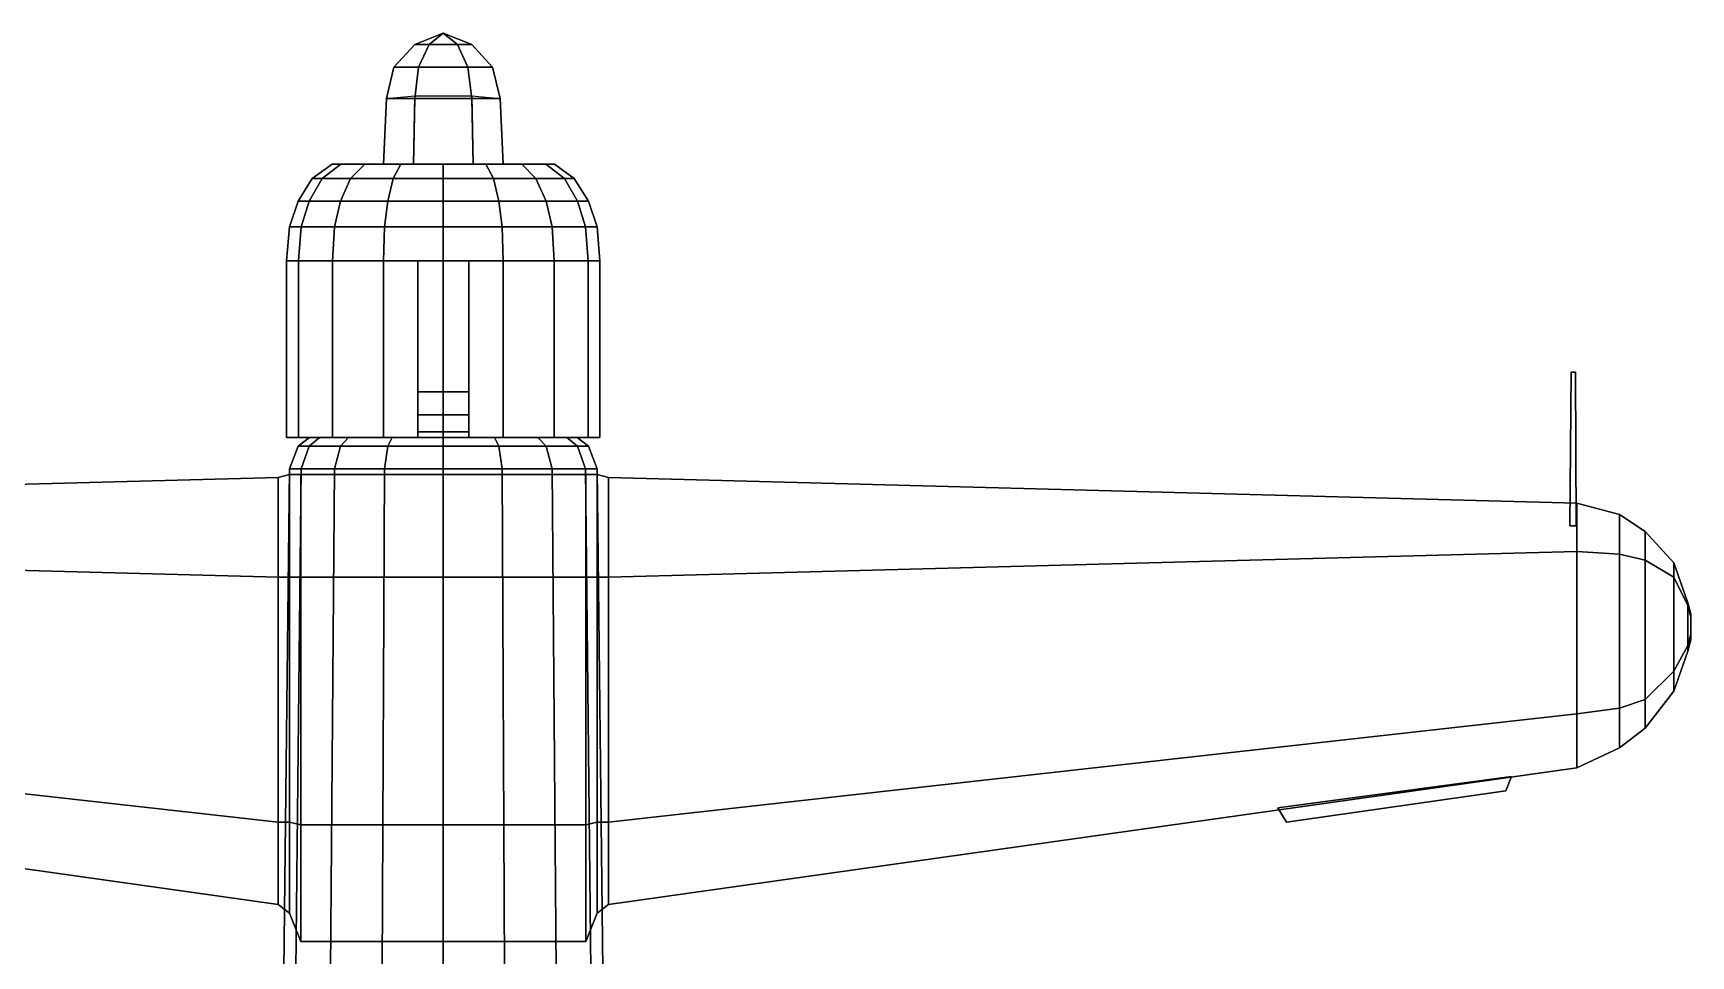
# Model space of a CAD drawing. Header units: millimetres. Extents: x -4.4 to 4.4, y -3.7 to 20.
# Drawn here: x -1.44 to 4.38, y 0.42 to 3.66 of the extents above; entities that cross this region are included whole.
import ezdxf

# ---------------------------------------------------------------- set-up
doc = ezdxf.new("R2010")
doc.units = ezdxf.units.MM
for name, color, linetype in [('prop', 1, 'Continuous'), ('w1', 5, 'Continuous'), ('wing2', 5, 'Continuous')]:
    doc.layers.add(name, color=color, linetype=linetype)

msp = doc.modelspace()

# ---------------------------------------------------------------- linework, layer by layer
for points in [[(-0.425, 3.15, 0.176), (-0.46, 3.15), (-0.51, 3.07), (-0.4712, 3.07, 0.1952)], [(-0.46, 3.15), (-0.425, 3.15, -0.176), (-0.4712, 3.07, -0.1952), (-0.51, 3.07)], [(-0.3253, 3.15, 0.3253), (-0.425, 3.15, 0.176), (-0.4712, 3.07, 0.1952), (-0.3606, 3.07, 0.3606)], [(-0.425, 3.15, -0.176), (-0.3253, 3.15, -0.3253), (-0.3606, 3.07, -0.3606), (-0.4712, 3.07, -0.1952)], [(-0.3603, 3.2, 0.1492), (-0.39, 3.2), (-0.46, 3.15), (-0.425, 3.15, 0.176)], [(-0.39, 3.2), (-0.3603, 3.2, -0.1492), (-0.425, 3.15, -0.176), (-0.46, 3.15)], [(-0.2758, 3.2, 0.2758), (-0.3603, 3.2, 0.1492), (-0.425, 3.15, 0.176), (-0.3253, 3.15, 0.3253)], [(-0.3603, 3.2, -0.1492), (-0.2758, 3.2, -0.2758), (-0.3253, 3.15, -0.3253), (-0.425, 3.15, -0.176)], [(0.3603, 3.2, -0.1492), (-0.39, 3.2), (-0.3603, 3.2, 0.1492), (0.39, 3.2)], [(0.2758, 3.2, -0.2758), (-0.3603, 3.2, -0.1492), (-0.39, 3.2), (0.3603, 3.2, -0.1492)], [(-0.176, 3.15, 0.425), (-0.3253, 3.15, 0.3253), (-0.3606, 3.07, 0.3606), (-0.1952, 3.07, 0.4712)], [(-0.3253, 3.15, -0.3253), (-0.176, 3.15, -0.425), (-0.1952, 3.07, -0.4712), (-0.3606, 3.07, -0.3606)], [(0.39, 3.2), (-0.3603, 3.2, 0.1492), (-0.2758, 3.2, 0.2758), (0.3603, 3.2, 0.1492)], [(0.1492, 3.2, -0.3603), (-0.2758, 3.2, -0.2758), (-0.3603, 3.2, -0.1492), (0.2758, 3.2, -0.2758)], [(-0.1492, 3.2, 0.3603), (-0.2758, 3.2, 0.2758), (-0.3253, 3.15, 0.3253), (-0.176, 3.15, 0.425)], [(-0.2758, 3.2, -0.2758), (-0.1492, 3.2, -0.3603), (-0.176, 3.15, -0.425), (-0.3253, 3.15, -0.3253)], [(0.3603, 3.2, 0.1492), (-0.2758, 3.2, 0.2758), (-0.1492, 3.2, 0.3603), (0.2758, 3.2, 0.2758)], [(0, 3.2, -0.39), (-0.1492, 3.2, -0.3603), (-0.2758, 3.2, -0.2758), (0.1492, 3.2, -0.3603)], [(0, 3.15, 0.46), (-0.176, 3.15, 0.425), (-0.1952, 3.07, 0.4712), (0, 3.07, 0.51)], [(-0.176, 3.15, -0.425), (0, 3.15, -0.46), (0, 3.07, -0.51), (-0.1952, 3.07, -0.4712)], [(0, 3.2, 0.39), (-0.1492, 3.2, 0.3603), (-0.176, 3.15, 0.425), (0, 3.15, 0.46)], [(-0.1492, 3.2, -0.3603), (0, 3.2, -0.39), (0, 3.15, -0.46), (-0.176, 3.15, -0.425)], [(0.2758, 3.2, 0.2758), (-0.1492, 3.2, 0.3603), (0, 3.2, 0.39), (0.1492, 3.2, 0.3603)], [(0.1492, 3.2, 0.3603), (0, 3.2, 0.39), (0, 3.15, 0.46), (0.176, 3.15, 0.425)], [(0, 3.2, -0.39), (0.1492, 3.2, -0.3603), (0.176, 3.15, -0.425), (0, 3.15, -0.46)], [(0.176, 3.15, 0.425), (0, 3.15, 0.46), (0, 3.07, 0.51), (0.1952, 3.07, 0.4712)], [(0, 3.15, -0.46), (0.176, 3.15, -0.425), (0.1952, 3.07, -0.4712), (0, 3.07, -0.51)], [(0.2758, 3.2, 0.2758), (0.1492, 3.2, 0.3603), (0.176, 3.15, 0.425), (0.3253, 3.15, 0.3253)], [(0.1492, 3.2, -0.3603), (0.2758, 3.2, -0.2758), (0.3253, 3.15, -0.3253), (0.176, 3.15, -0.425)], [(0.3253, 3.15, 0.3253), (0.176, 3.15, 0.425), (0.1952, 3.07, 0.4712), (0.3606, 3.07, 0.3606)], [(0.176, 3.15, -0.425), (0.3253, 3.15, -0.3253), (0.3606, 3.07, -0.3606), (0.1952, 3.07, -0.4712)], [(0.3603, 3.2, 0.1492), (0.2758, 3.2, 0.2758), (0.3253, 3.15, 0.3253), (0.425, 3.15, 0.176)], [(0.2758, 3.2, -0.2758), (0.3603, 3.2, -0.1492), (0.425, 3.15, -0.176), (0.3253, 3.15, -0.3253)], [(0.425, 3.15, 0.176), (0.3253, 3.15, 0.3253), (0.3606, 3.07, 0.3606), (0.4712, 3.07, 0.1952)], [(0.3253, 3.15, -0.3253), (0.425, 3.15, -0.176), (0.4712, 3.07, -0.1952), (0.3606, 3.07, -0.3606)], [(0.39, 3.2), (0.3603, 3.2, 0.1492), (0.425, 3.15, 0.176), (0.46, 3.15)], [(0.3603, 3.2, -0.1492), (0.39, 3.2), (0.46, 3.15), (0.425, 3.15, -0.176)], [(0.46, 3.15), (0.425, 3.15, 0.176), (0.4712, 3.07, 0.1952), (0.51, 3.07)], [(0.425, 3.15, -0.176), (0.46, 3.15), (0.51, 3.07), (0.4712, 3.07, -0.1952)], [(-0.4712, 3.07, 0.1952), (-0.51, 3.07), (-0.54, 2.98), (-0.4989, 2.98, 0.2066)], [(-0.51, 3.07), (-0.4712, 3.07, -0.1952), (-0.4989, 2.98, -0.2066), (-0.54, 2.98)], [(-0.3606, 3.07, 0.3606), (-0.4712, 3.07, 0.1952), (-0.4989, 2.98, 0.2066), (-0.3818, 2.98, 0.3818)], [(-0.4712, 3.07, -0.1952), (-0.3606, 3.07, -0.3606), (-0.3818, 2.98, -0.3818), (-0.4989, 2.98, -0.2066)], [(-0.1952, 3.07, 0.4712), (-0.3606, 3.07, 0.3606), (-0.3818, 2.98, 0.3818), (-0.2066, 2.98, 0.4989)], [(-0.3606, 3.07, -0.3606), (-0.1952, 3.07, -0.4712), (-0.2066, 2.98, -0.4989), (-0.3818, 2.98, -0.3818)], [(0, 3.07, 0.51), (-0.1952, 3.07, 0.4712), (-0.2066, 2.98, 0.4989), (0, 2.98, 0.54)], [(-0.1952, 3.07, -0.4712), (0, 3.07, -0.51), (0, 2.98, -0.54), (-0.2066, 2.98, -0.4989)], [(0.1952, 3.07, 0.4712), (0, 3.07, 0.51), (0, 2.98, 0.54), (0.2066, 2.98, 0.4989)], [(0, 3.07, -0.51), (0.1952, 3.07, -0.4712), (0.2066, 2.98, -0.4989), (0, 2.98, -0.54)], [(0.3606, 3.07, 0.3606), (0.1952, 3.07, 0.4712), (0.2066, 2.98, 0.4989), (0.3818, 2.98, 0.3818)], [(0.1952, 3.07, -0.4712), (0.3606, 3.07, -0.3606), (0.3818, 2.98, -0.3818), (0.2066, 2.98, -0.4989)], [(0.4712, 3.07, 0.1952), (0.3606, 3.07, 0.3606), (0.3818, 2.98, 0.3818), (0.4989, 2.98, 0.2066)], [(0.3606, 3.07, -0.3606), (0.4712, 3.07, -0.1952), (0.4989, 2.98, -0.2066), (0.3818, 2.98, -0.3818)], [(0.51, 3.07), (0.4712, 3.07, 0.1952), (0.4989, 2.98, 0.2066), (0.54, 2.98)], [(0.4712, 3.07, -0.1952), (0.51, 3.07), (0.54, 2.98), (0.4989, 2.98, -0.2066)], [(-0.5081, 2.86, -0.2105), (-0.55, 2.86), (-0.54, 2.98), (-0.4989, 2.98, -0.2066)], [(-0.55, 2.86), (-0.5081, 2.86, 0.2105), (-0.4989, 2.98, 0.2066), (-0.54, 2.98)], [(-0.3889, 2.86, -0.3889), (-0.5081, 2.86, -0.2105), (-0.4989, 2.98, -0.2066), (-0.3818, 2.98, -0.3818)], [(-0.5081, 2.86, 0.2105), (-0.3889, 2.86, 0.3889), (-0.3818, 2.98, 0.3818), (-0.4989, 2.98, 0.2066)], [(-0.2105, 2.86, -0.5081), (-0.3889, 2.86, -0.3889), (-0.3818, 2.98, -0.3818), (-0.2066, 2.98, -0.4989)], [(-0.3889, 2.86, 0.3889), (-0.2105, 2.86, 0.5081), (-0.2066, 2.98, 0.4989), (-0.3818, 2.98, 0.3818)], [(0, 2.86, -0.55), (-0.2105, 2.86, -0.5081), (-0.2066, 2.98, -0.4989), (0, 2.98, -0.54)], [(-0.2105, 2.86, 0.5081), (0, 2.86, 0.55), (0, 2.98, 0.54), (-0.2066, 2.98, 0.4989)], [(0.2105, 2.86, -0.5081), (0, 2.86, -0.55), (0, 2.98, -0.54), (0.2066, 2.98, -0.4989)], [(0, 2.86, 0.55), (0.2105, 2.86, 0.5081), (0.2066, 2.98, 0.4989), (0, 2.98, 0.54)], [(0.3889, 2.86, -0.3889), (0.2105, 2.86, -0.5081), (0.2066, 2.98, -0.4989), (0.3818, 2.98, -0.3818)], [(0.2105, 2.86, 0.5081), (0.3889, 2.86, 0.3889), (0.3818, 2.98, 0.3818), (0.2066, 2.98, 0.4989)], [(0.5081, 2.86, -0.2105), (0.3889, 2.86, -0.3889), (0.3818, 2.98, -0.3818), (0.4989, 2.98, -0.2066)], [(0.3889, 2.86, 0.3889), (0.5081, 2.86, 0.2105), (0.4989, 2.98, 0.2066), (0.3818, 2.98, 0.3818)], [(0.55, 2.86), (0.5081, 2.86, -0.2105), (0.4989, 2.98, -0.2066), (0.54, 2.98)], [(0.5081, 2.86, 0.2105), (0.55, 2.86), (0.54, 2.98), (0.4989, 2.98, 0.2066)], [(-0.5081, 2.86, 0.2105), (-0.55, 2.86), (-0.55, 2.24), (-0.5081, 2.24, 0.2105)], [(-0.55, 2.86), (-0.5081, 2.86, -0.2105), (-0.5081, 2.24, -0.2105), (-0.55, 2.24)], [(-0.3889, 2.86, 0.3889), (-0.5081, 2.86, 0.2105), (-0.5081, 2.24, 0.2105), (-0.3889, 2.24, 0.3889)], [(-0.5081, 2.86, -0.2105), (-0.3889, 2.86, -0.3889), (-0.3889, 2.24, -0.3889), (-0.5081, 2.24, -0.2105)], [(-0.2105, 2.86, 0.5081), (-0.3889, 2.86, 0.3889), (-0.3889, 2.24, 0.3889), (-0.2105, 2.24, 0.5081)], [(-0.3889, 2.86, -0.3889), (-0.2105, 2.86, -0.5081), (-0.2105, 2.24, -0.5081), (-0.3889, 2.24, -0.3889)], [(0, 2.86, 0.55), (-0.2105, 2.86, 0.5081), (-0.2105, 2.24, 0.5081), (0, 2.24, 0.55)], [(-0.2105, 2.86, -0.5081), (0, 2.86, -0.55), (0, 2.24, -0.55), (-0.2105, 2.24, -0.5081)], [(0.09, 2.86, -0.7), (-0.09, 2.86, -0.7), (-0.09, 2.86, -0.53), (0.09, 2.86, -0.53)], [(-0.09, 2.86, -0.53), (-0.09, 2.86, -0.7), (-0.09, 2.4, -0.73), (-0.09, 2.4, -0.53)], [(0.09, 2.4, -0.73), (-0.09, 2.4, -0.73), (-0.09, 2.86, -0.7), (0.09, 2.86, -0.7)], [(0.2105, 2.86, 0.5081), (0, 2.86, 0.55), (0, 2.24, 0.55), (0.2105, 2.24, 0.5081)], [(0, 2.86, -0.55), (0.2105, 2.86, -0.5081), (0.2105, 2.24, -0.5081), (0, 2.24, -0.55)], [(0.09, 2.4, -0.53), (0.09, 2.4, -0.73), (0.09, 2.86, -0.7), (0.09, 2.86, -0.53)], [(0.3889, 2.86, 0.3889), (0.2105, 2.86, 0.5081), (0.2105, 2.24, 0.5081), (0.3889, 2.24, 0.3889)], [(0.2105, 2.86, -0.5081), (0.3889, 2.86, -0.3889), (0.3889, 2.24, -0.3889), (0.2105, 2.24, -0.5081)], [(0.5081, 2.86, 0.2105), (0.3889, 2.86, 0.3889), (0.3889, 2.24, 0.3889), (0.5081, 2.24, 0.2105)], [(0.3889, 2.86, -0.3889), (0.5081, 2.86, -0.2105), (0.5081, 2.24, -0.2105), (0.3889, 2.24, -0.3889)], [(0.55, 2.86), (0.5081, 2.86, 0.2105), (0.5081, 2.24, 0.2105), (0.55, 2.24)], [(0.5081, 2.86, -0.2105), (0.55, 2.86), (0.55, 2.24), (0.5081, 2.24, -0.2105)], [(-0.09, 2.4, -0.53), (-0.09, 2.4, -0.73), (-0.09, 2.32, -0.7), (-0.09, 2.32, -0.53)], [(0.09, 2.32, -0.7), (-0.09, 2.32, -0.7), (-0.09, 2.4, -0.73), (0.09, 2.4, -0.73)], [(0.09, 2.32, -0.53), (0.09, 2.32, -0.7), (0.09, 2.4, -0.73), (0.09, 2.4, -0.53)], [(-0.09, 2.32, -0.53), (-0.09, 2.32, -0.7), (-0.09, 2.26, -0.63), (-0.09, 2.26, -0.53)], [(0.09, 2.26, -0.63), (-0.09, 2.26, -0.63), (-0.09, 2.32, -0.7), (0.09, 2.32, -0.7)], [(0.09, 2.26, -0.53), (0.09, 2.26, -0.63), (0.09, 2.32, -0.7), (0.09, 2.32, -0.53)], [(0.55, 2.24), (-0.5081, 2.24, 0.2105), (-0.55, 2.24), (0.5081, 2.24, -0.2105)], [(0.5081, 2.24, -0.2105), (-0.55, 2.24), (-0.5081, 2.24, -0.2105), (0.3889, 2.24, -0.3889)], [(-0.4342, 2.24, 0.1799), (-0.47, 2.24), (-0.51, 2.21), (-0.4712, 2.21, 0.1952)], [(-0.47, 2.24), (-0.4342, 2.24, -0.1799), (-0.4712, 2.21, -0.1952), (-0.51, 2.21)], [(0.5081, 2.24, 0.2105), (-0.3889, 2.24, 0.3889), (-0.5081, 2.24, 0.2105), (0.55, 2.24)], [(0.3889, 2.24, -0.3889), (-0.5081, 2.24, -0.2105), (-0.3889, 2.24, -0.3889), (0.2105, 2.24, -0.5081)], [(-0.3323, 2.24, 0.3323), (-0.4342, 2.24, 0.1799), (-0.4712, 2.21, 0.1952), (-0.3606, 2.21, 0.3606)], [(-0.4342, 2.24, -0.1799), (-0.3323, 2.24, -0.3323), (-0.3606, 2.21, -0.3606), (-0.4712, 2.21, -0.1952)], [(0.3889, 2.24, 0.3889), (-0.2105, 2.24, 0.5081), (-0.3889, 2.24, 0.3889), (0.5081, 2.24, 0.2105)], [(0.2105, 2.24, -0.5081), (-0.3889, 2.24, -0.3889), (-0.2105, 2.24, -0.5081), (0, 2.24, -0.55)], [(-0.1799, 2.24, 0.4342), (-0.3323, 2.24, 0.3323), (-0.3606, 2.21, 0.3606), (-0.1952, 2.21, 0.4712)], [(-0.3323, 2.24, -0.3323), (-0.1799, 2.24, -0.4342), (-0.1952, 2.21, -0.4712), (-0.3606, 2.21, -0.3606)], [(0.2105, 2.24, 0.5081), (0, 2.24, 0.55), (-0.2105, 2.24, 0.5081), (0.3889, 2.24, 0.3889)], [(0, 2.24, 0.47), (-0.1799, 2.24, 0.4342), (-0.1952, 2.21, 0.4712), (0, 2.21, 0.51)], [(-0.1799, 2.24, -0.4342), (0, 2.24, -0.47), (0, 2.21, -0.51), (-0.1952, 2.21, -0.4712)], [(-0.09, 2.26, -0.53), (-0.09, 2.26, -0.63), (-0.09, 2.24, -0.59), (-0.09, 2.24, -0.53)], [(0.09, 2.24, -0.59), (-0.09, 2.24, -0.59), (-0.09, 2.26, -0.63), (0.09, 2.26, -0.63)], [(0.1799, 2.24, 0.4342), (0, 2.24, 0.47), (0, 2.21, 0.51), (0.1952, 2.21, 0.4712)], [(0, 2.24, -0.47), (0.1799, 2.24, -0.4342), (0.1952, 2.21, -0.4712), (0, 2.21, -0.51)], [(0.09, 2.24, -0.53), (0.09, 2.24, -0.59), (0.09, 2.26, -0.63), (0.09, 2.26, -0.53)], [(0.3323, 2.24, 0.3323), (0.1799, 2.24, 0.4342), (0.1952, 2.21, 0.4712), (0.3606, 2.21, 0.3606)], [(0.1799, 2.24, -0.4342), (0.3323, 2.24, -0.3323), (0.3606, 2.21, -0.3606), (0.1952, 2.21, -0.4712)], [(0.4342, 2.24, 0.1799), (0.3323, 2.24, 0.3323), (0.3606, 2.21, 0.3606), (0.4712, 2.21, 0.1952)], [(0.3323, 2.24, -0.3323), (0.4342, 2.24, -0.1799), (0.4712, 2.21, -0.1952), (0.3606, 2.21, -0.3606)], [(0.47, 2.24), (0.4342, 2.24, 0.1799), (0.4712, 2.21, 0.1952), (0.51, 2.21)], [(0.4342, 2.24, -0.1799), (0.47, 2.24), (0.51, 2.21), (0.4712, 2.21, -0.1952)], [(-0.4712, 2.21, 0.1952), (-0.51, 2.21), (-0.54, 2.13), (-0.4989, 2.13, 0.2066)], [(-0.51, 2.21), (-0.4712, 2.21, -0.1952), (-0.4989, 2.13, -0.2066), (-0.54, 2.13)], [(-0.3606, 2.21, 0.3606), (-0.4712, 2.21, 0.1952), (-0.4989, 2.13, 0.2066), (-0.3818, 2.13, 0.3818)], [(-0.4712, 2.21, -0.1952), (-0.3606, 2.21, -0.3606), (-0.3818, 2.13, -0.3818), (-0.4989, 2.13, -0.2066)], [(-0.1952, 2.21, 0.4712), (-0.3606, 2.21, 0.3606), (-0.3818, 2.13, 0.3818), (-0.2066, 2.13, 0.4989)], [(-0.3606, 2.21, -0.3606), (-0.1952, 2.21, -0.4712), (-0.2066, 2.13, -0.4989), (-0.3818, 2.13, -0.3818)], [(0, 2.21, 0.51), (-0.1952, 2.21, 0.4712), (-0.2066, 2.13, 0.4989), (0, 2.13, 0.54)], [(-0.1952, 2.21, -0.4712), (0, 2.21, -0.51), (0, 2.13, -0.54), (-0.2066, 2.13, -0.4989)], [(0.1952, 2.21, 0.4712), (0, 2.21, 0.51), (0, 2.13, 0.54), (0.2066, 2.13, 0.4989)], [(0, 2.21, -0.51), (0.1952, 2.21, -0.4712), (0.2066, 2.13, -0.4989), (0, 2.13, -0.54)], [(0.3606, 2.21, 0.3606), (0.1952, 2.21, 0.4712), (0.2066, 2.13, 0.4989), (0.3818, 2.13, 0.3818)], [(0.1952, 2.21, -0.4712), (0.3606, 2.21, -0.3606), (0.3818, 2.13, -0.3818), (0.2066, 2.13, -0.4989)], [(0.4712, 2.21, 0.1952), (0.3606, 2.21, 0.3606), (0.3818, 2.13, 0.3818), (0.4989, 2.13, 0.2066)], [(0.3606, 2.21, -0.3606), (0.4712, 2.21, -0.1952), (0.4989, 2.13, -0.2066), (0.3818, 2.13, -0.3818)], [(0.51, 2.21), (0.4712, 2.21, 0.1952), (0.4989, 2.13, 0.2066), (0.54, 2.13)], [(0.4712, 2.21, -0.1952), (0.51, 2.21), (0.54, 2.13), (0.4989, 2.13, -0.2066)], [(-0.4989, 2.13, 0.2066), (-0.54, 2.13), (-0.56, 0.37), (-0.5174, 0.37, 0.2143)], [(-0.54, 2.13), (-0.4989, 2.13, -0.2066), (-0.5174, 0.37, -0.2143), (-0.56, 0.37)], [(-0.3818, 2.13, 0.3818), (-0.4989, 2.13, 0.2066), (-0.5174, 0.37, 0.2143), (-0.396, 0.37, 0.396)], [(-0.4989, 2.13, -0.2066), (-0.3818, 2.13, -0.3818), (-0.396, 0.37, -0.396), (-0.5174, 0.37, -0.2143)], [(-0.2066, 2.13, 0.4989), (-0.3818, 2.13, 0.3818), (-0.396, 0.37, 0.396), (-0.2143, 0.37, 0.5174)], [(-0.3818, 2.13, -0.3818), (-0.2066, 2.13, -0.4989), (-0.2143, 0.37, -0.5174), (-0.396, 0.37, -0.396)], [(0, 2.13, 0.54), (-0.2066, 2.13, 0.4989), (-0.2143, 0.37, 0.5174), (0, 0.37, 0.56)], [(-0.2066, 2.13, -0.4989), (0, 2.13, -0.54), (0, 0.37, -0.56), (-0.2143, 0.37, -0.5174)], [(0.2066, 2.13, 0.4989), (0, 2.13, 0.54), (0, 0.37, 0.56), (0.2143, 0.37, 0.5174)], [(0, 2.13, -0.54), (0.2066, 2.13, -0.4989), (0.2143, 0.37, -0.5174), (0, 0.37, -0.56)], [(0.3818, 2.13, 0.3818), (0.2066, 2.13, 0.4989), (0.2143, 0.37, 0.5174), (0.396, 0.37, 0.396)], [(0.2066, 2.13, -0.4989), (0.3818, 2.13, -0.3818), (0.396, 0.37, -0.396), (0.2143, 0.37, -0.5174)], [(0.4989, 2.13, 0.2066), (0.3818, 2.13, 0.3818), (0.396, 0.37, 0.396), (0.5174, 0.37, 0.2143)], [(0.3818, 2.13, -0.3818), (0.4989, 2.13, -0.2066), (0.5174, 0.37, -0.2143), (0.396, 0.37, -0.396)], [(0.54, 2.13), (0.4989, 2.13, 0.2066), (0.5174, 0.37, 0.2143), (0.56, 0.37)], [(0.4989, 2.13, -0.2066), (0.54, 2.13), (0.56, 0.37), (0.5174, 0.37, -0.2143)]]:
    msp.add_3dface(points)
at = {"layer": 'prop'}
for points in [[(-0.1, 3.62), (-0.1732, 3.54), (-0.0866, 3.54, 0.15), (-0.05, 3.62, 0.0866)], [(-0.05, 3.62, -0.0866), (-0.0866, 3.54, -0.15), (-0.1732, 3.54), (-0.1, 3.62)], [(0, 3.66), (-0.1, 3.62), (-0.05, 3.62, 0.0866), (0, 3.66)], [(0, 3.66), (-0.05, 3.62, -0.0866), (-0.1, 3.62), (0, 3.66)], [(-0.05, 3.62, 0.0866), (-0.0866, 3.54, 0.15), (0.0866, 3.54, 0.15), (0.05, 3.62, 0.0866)], [(0.05, 3.62, -0.0866), (0.0866, 3.54, -0.15), (-0.0866, 3.54, -0.15), (-0.05, 3.62, -0.0866)], [(0, 3.66), (-0.05, 3.62, 0.0866), (0.05, 3.62, 0.0866), (0, 3.66)], [(0, 3.66), (0.05, 3.62, -0.0866), (-0.05, 3.62, -0.0866), (0, 3.66)], [(0, 3.66), (0.05, 3.62, 0.0866), (0.1, 3.62), (0, 3.66)], [(0, 3.66), (0.1, 3.62), (0.05, 3.62, -0.0866), (0, 3.66)], [(0.05, 3.62, 0.0866), (0.0866, 3.54, 0.15), (0.1732, 3.54), (0.1, 3.62)], [(0.1, 3.62), (0.1732, 3.54), (0.0866, 3.54, -0.15), (0.05, 3.62, -0.0866)], [(-0.1732, 3.54), (-0.2, 3.43), (-0.1, 3.43, 0.1732), (-0.0866, 3.54, 0.15)], [(-0.0866, 3.54, -0.15), (-0.1, 3.43, -0.1732), (-0.2, 3.43), (-0.1732, 3.54)], [(-0.0866, 3.54, 0.15), (-0.1, 3.43, 0.1732), (0.1, 3.43, 0.1732), (0.0866, 3.54, 0.15)], [(0.0866, 3.54, -0.15), (0.1, 3.43, -0.1732), (-0.1, 3.43, -0.1732), (-0.0866, 3.54, -0.15)], [(0.0866, 3.54, 0.15), (0.1, 3.43, 0.1732), (0.2, 3.43), (0.1732, 3.54)], [(0.1732, 3.54), (0.2, 3.43), (0.1, 3.43, -0.1732), (0.0866, 3.54, -0.15)], [(-0.105, 3.2, -0.1819), (-0.21, 3.2), (-0.2, 3.43), (-0.1, 3.44, -0.1732)], [(0.105, 3.2, -0.1819), (-0.105, 3.2, -0.1819), (-0.1, 3.44, -0.1732), (0.1, 3.44, -0.1732)], [(0.21, 3.2), (0.105, 3.2, -0.1819), (0.1, 3.44, -0.1732), (0.2, 3.43)], [(-0.21, 3.2), (-0.105, 3.2, 0.1819), (-0.1, 3.43, 0.1732), (-0.2, 3.43)], [(-0.105, 3.2, 0.1819), (0.105, 3.2, 0.1819), (0.1, 3.43, 0.1732), (-0.1, 3.43, 0.1732)], [(0.105, 3.2, 0.1819), (0.21, 3.2), (0.2, 3.43), (0.1, 3.43, 0.1732)]]:
    msp.add_3dface(points, dxfattribs=at)
at = {"layer": 'w1'}
for points in [[(3.955, 1.93, -0.14), (3.9775, 1.93, -0.127), (3.975, 2.47, -0.1313), (3.96, 2.47, -0.14)], [(3.9775, 1.93, -0.153), (3.955, 1.93, -0.14), (3.96, 2.47, -0.14), (3.975, 2.47, -0.1487)], [(3.96, 2.47, -0.14), (3.975, 2.47, -0.1313), (3.975, 2.47, -0.1487)], [(3.9775, 1.93, -0.127), (3.9775, 1.93, -0.153), (3.975, 2.47, -0.1487), (3.975, 2.47, -0.1313)], [(0.5, 2.11, -0.25), (0, 2.11, -0.27), (0, 1.75, -0.02), (0.5, 1.75, -0.08)], [(0.5, 1.75, -0.38), (0, 1.75, -0.41), (0, 2.11, -0.27), (0.5, 2.11, -0.25)], [(0.54, 2.11, -0.25), (0.5, 2.11, -0.25), (0.5, 1.75, -0.08), (0.54, 1.75, -0.09)], [(0.54, 1.75, -0.38), (0.5, 1.75, -0.38), (0.5, 2.11, -0.25), (0.54, 2.11, -0.25)], [(0.58, 2.1, -0.25), (0.54, 2.11, -0.25), (0.54, 1.75, -0.09), (0.58, 1.75, -0.09)], [(0.58, 1.75, -0.37), (0.54, 1.75, -0.38), (0.54, 2.11, -0.25), (0.58, 2.1, -0.25)], [(3.98, 2.01, -0.14), (0.58, 2.1, -0.25), (0.58, 1.75, -0.09), (3.98, 1.84, -0.1)], [(3.98, 1.84, -0.19), (0.58, 1.75, -0.37), (0.58, 2.1, -0.25), (3.98, 2.01, -0.14)], [(4.13, 1.97, -0.14), (3.98, 2.01, -0.14), (3.98, 1.84, -0.1), (4.13, 1.83, -0.1)], [(4.13, 1.83, -0.18), (3.98, 1.84, -0.19), (3.98, 2.01, -0.14), (4.13, 1.97, -0.14)], [(4.22, 1.91, -0.13), (4.13, 1.97, -0.14), (4.13, 1.83, -0.1), (4.22, 1.81, -0.1)], [(4.22, 1.81, -0.18), (4.13, 1.83, -0.18), (4.13, 1.97, -0.14), (4.22, 1.91, -0.13)], [(4.32, 1.8, -0.13), (4.22, 1.91, -0.13), (4.22, 1.81, -0.1), (4.32, 1.75, -0.1)], [(4.32, 1.75, -0.17), (4.22, 1.81, -0.18), (4.22, 1.91, -0.13), (4.32, 1.8, -0.13)], [(0.58, 1.75, -0.09), (0.58, 0.89, -0.09), (3.98, 1.27, -0.1), (3.98, 1.84, -0.1)], [(3.98, 1.27, -0.19), (0.58, 0.89, -0.37), (0.58, 1.75, -0.37), (3.98, 1.84, -0.19)], [(3.98, 1.84, -0.1), (3.98, 1.27, -0.1), (4.13, 1.29, -0.1), (4.13, 1.83, -0.1)], [(4.13, 1.29, -0.18), (3.98, 1.27, -0.19), (3.98, 1.84, -0.19), (4.13, 1.83, -0.18)], [(4.13, 1.83, -0.1), (4.13, 1.29, -0.1), (4.22, 1.32, -0.1), (4.22, 1.81, -0.1)], [(4.22, 1.32, -0.18), (4.13, 1.29, -0.18), (4.13, 1.83, -0.18), (4.22, 1.81, -0.18)], [(4.22, 1.81, -0.1), (4.22, 1.32, -0.1), (4.32, 1.42, -0.1), (4.32, 1.75, -0.1)], [(4.32, 1.42, -0.17), (4.22, 1.32, -0.18), (4.22, 1.81, -0.18), (4.32, 1.75, -0.17)], [(0, 1.75, -0.02), (0, 0.88, -0.02), (0.5, 0.88, -0.08), (0.5, 1.75, -0.08)], [(0.5, 0.88, -0.38), (0, 0.88, -0.41), (0, 1.75, -0.41), (0.5, 1.75, -0.38)], [(0.5, 1.75, -0.08), (0.5, 0.88, -0.08), (0.54, 0.89, -0.09), (0.54, 1.75, -0.09)], [(0.54, 0.89, -0.38), (0.5, 0.88, -0.38), (0.5, 1.75, -0.38), (0.54, 1.75, -0.38)], [(0.54, 1.75, -0.09), (0.54, 0.89, -0.09), (0.58, 0.89, -0.09), (0.58, 1.75, -0.09)], [(0.58, 0.89, -0.37), (0.54, 0.89, -0.38), (0.54, 1.75, -0.38), (0.58, 1.75, -0.37)], [(4.37, 1.66, -0.13), (4.32, 1.8, -0.13), (4.32, 1.75, -0.1), (4.37, 1.65, -0.11)], [(4.37, 1.65, -0.16), (4.32, 1.75, -0.17), (4.32, 1.8, -0.13), (4.37, 1.66, -0.13)], [(4.32, 1.75, -0.1), (4.32, 1.42, -0.1), (4.37, 1.51, -0.11), (4.37, 1.65, -0.11)], [(4.37, 1.51, -0.16), (4.32, 1.42, -0.17), (4.32, 1.75, -0.17), (4.37, 1.65, -0.16)], [(4.38, 1.62, -0.13), (4.37, 1.66, -0.13), (4.37, 1.65, -0.11), (4.38, 1.61, -0.12)], [(4.38, 1.61, -0.15), (4.37, 1.65, -0.16), (4.37, 1.66, -0.13), (4.38, 1.62, -0.13)], [(4.37, 1.65, -0.11), (4.37, 1.51, -0.11), (4.38, 1.55, -0.12), (4.38, 1.61, -0.12)], [(4.38, 1.55, -0.15), (4.37, 1.51, -0.16), (4.37, 1.65, -0.16), (4.38, 1.61, -0.15)], [(4.38, 1.61, -0.12), (4.38, 1.55, -0.12), (4.38, 1.53, -0.13), (4.38, 1.62, -0.13)], [(4.38, 1.62, -0.13), (4.38, 1.53, -0.13), (4.38, 1.55, -0.15), (4.38, 1.61, -0.15)], [(4.38, 1.55, -0.12), (4.37, 1.51, -0.11), (4.37, 1.49, -0.13), (4.38, 1.53, -0.13)], [(4.38, 1.53, -0.13), (4.37, 1.49, -0.13), (4.37, 1.51, -0.16), (4.38, 1.55, -0.15)], [(4.37, 1.51, -0.11), (4.32, 1.42, -0.1), (4.32, 1.35, -0.13), (4.37, 1.49, -0.13)], [(4.37, 1.49, -0.13), (4.32, 1.35, -0.13), (4.32, 1.42, -0.17), (4.37, 1.51, -0.16)], [(4.32, 1.42, -0.1), (4.22, 1.32, -0.1), (4.22, 1.22, -0.13), (4.32, 1.35, -0.13)], [(4.32, 1.35, -0.13), (4.22, 1.22, -0.13), (4.22, 1.32, -0.18), (4.32, 1.42, -0.17)], [(4.13, 1.29, -0.1), (3.98, 1.27, -0.1), (3.98, 1.08, -0.14), (4.13, 1.15, -0.14)], [(4.13, 1.15, -0.14), (3.98, 1.08, -0.14), (3.98, 1.27, -0.19), (4.13, 1.29, -0.18)], [(4.22, 1.32, -0.1), (4.13, 1.29, -0.1), (4.13, 1.15, -0.14), (4.22, 1.22, -0.13)], [(4.22, 1.22, -0.13), (4.13, 1.15, -0.14), (4.13, 1.29, -0.18), (4.22, 1.32, -0.18)], [(3.98, 1.27, -0.1), (0.58, 0.89, -0.09), (0.58, 0.6, -0.25), (3.98, 1.08, -0.14)], [(3.98, 1.08, -0.14), (0.58, 0.6, -0.25), (0.58, 0.89, -0.37), (3.98, 1.27, -0.19)], [(3.73, 1, -0.15), (2.96, 0.89, -0.17), (2.93, 0.94, -0.17), (3.75, 1.05, -0.15)], [(3.75, 1.05, -0.15), (2.93, 0.94, -0.17), (2.96, 0.89, -0.17), (3.73, 1, -0.15)], [(0.5, 0.88, -0.08), (0, 0.88, -0.02), (0, 0.47, -0.27), (0.5, 0.47, -0.25)], [(0.5, 0.47, -0.25), (0, 0.47, -0.27), (0, 0.88, -0.41), (0.5, 0.88, -0.38)], [(0.54, 0.89, -0.09), (0.5, 0.88, -0.08), (0.5, 0.47, -0.25), (0.54, 0.57, -0.25)], [(0.54, 0.57, -0.25), (0.5, 0.47, -0.25), (0.5, 0.88, -0.38), (0.54, 0.89, -0.38)], [(0.58, 0.89, -0.09), (0.54, 0.89, -0.09), (0.54, 0.57, -0.25), (0.58, 0.6, -0.25)], [(0.58, 0.6, -0.25), (0.54, 0.57, -0.25), (0.54, 0.89, -0.38), (0.58, 0.89, -0.37)]]:
    msp.add_3dface(points, dxfattribs=at)
at = {"layer": 'wing2'}
for points in [[(-3.98, 1.84, -0.19), (-0.58, 1.75, -0.37), (-0.58, 2.1, -0.25), (-3.98, 2.01, -0.14)], [(-3.98, 2.01, -0.14), (-0.58, 2.1, -0.25), (-0.58, 1.75, -0.09), (-3.98, 1.84, -0.1)], [(-0.58, 1.75, -0.37), (-0.54, 1.75, -0.38), (-0.54, 2.11, -0.25), (-0.58, 2.1, -0.25)], [(-0.58, 2.1, -0.25), (-0.54, 2.11, -0.25), (-0.54, 1.75, -0.09), (-0.58, 1.75, -0.09)], [(-0.54, 1.75, -0.38), (-0.5, 1.75, -0.38), (-0.5, 2.11, -0.25), (-0.54, 2.11, -0.25)], [(-0.54, 2.11, -0.25), (-0.5, 2.11, -0.25), (-0.5, 1.75, -0.08), (-0.54, 1.75, -0.09)], [(-0.5, 1.75, -0.38), (0, 1.75, -0.41), (0, 2.11, -0.27), (-0.5, 2.11, -0.25)], [(-0.5, 2.11, -0.25), (0, 2.11, -0.27), (0, 1.75, -0.02), (-0.5, 1.75, -0.08)], [(-3.98, 1.27, -0.19), (-0.58, 0.89, -0.37), (-0.58, 1.75, -0.37), (-3.98, 1.84, -0.19)], [(-0.58, 1.75, -0.09), (-0.58, 0.89, -0.09), (-3.98, 1.27, -0.1), (-3.98, 1.84, -0.1)], [(-0.58, 0.89, -0.37), (-0.54, 0.89, -0.38), (-0.54, 1.75, -0.38), (-0.58, 1.75, -0.37)], [(-0.54, 1.75, -0.09), (-0.54, 0.89, -0.09), (-0.58, 0.89, -0.09), (-0.58, 1.75, -0.09)], [(-0.54, 0.89, -0.38), (-0.5, 0.88, -0.38), (-0.5, 1.75, -0.38), (-0.54, 1.75, -0.38)], [(-0.5, 1.75, -0.08), (-0.5, 0.88, -0.08), (-0.54, 0.89, -0.09), (-0.54, 1.75, -0.09)], [(-0.5, 0.88, -0.38), (0, 0.88, -0.41), (0, 1.75, -0.41), (-0.5, 1.75, -0.38)], [(0, 1.75, -0.02), (0, 0.88, -0.02), (-0.5, 0.88, -0.08), (-0.5, 1.75, -0.08)], [(-3.98, 1.08, -0.14), (-0.58, 0.6, -0.25), (-0.58, 0.89, -0.37), (-3.98, 1.27, -0.19)], [(-3.98, 1.27, -0.1), (-0.58, 0.89, -0.09), (-0.58, 0.6, -0.25), (-3.98, 1.08, -0.14)], [(-0.58, 0.6, -0.25), (-0.54, 0.57, -0.25), (-0.54, 0.89, -0.38), (-0.58, 0.89, -0.37)], [(-0.58, 0.89, -0.09), (-0.54, 0.89, -0.09), (-0.54, 0.57, -0.25), (-0.58, 0.6, -0.25)], [(-0.54, 0.57, -0.25), (-0.5, 0.47, -0.25), (-0.5, 0.88, -0.38), (-0.54, 0.89, -0.38)], [(-0.54, 0.89, -0.09), (-0.5, 0.88, -0.08), (-0.5, 0.47, -0.25), (-0.54, 0.57, -0.25)], [(-0.5, 0.47, -0.25), (0, 0.47, -0.27), (0, 0.88, -0.41), (-0.5, 0.88, -0.38)], [(-0.5, 0.88, -0.08), (0, 0.88, -0.02), (0, 0.47, -0.27), (-0.5, 0.47, -0.25)]]:
    msp.add_3dface(points, dxfattribs=at)

doc.saveas('drawing.dxf')
